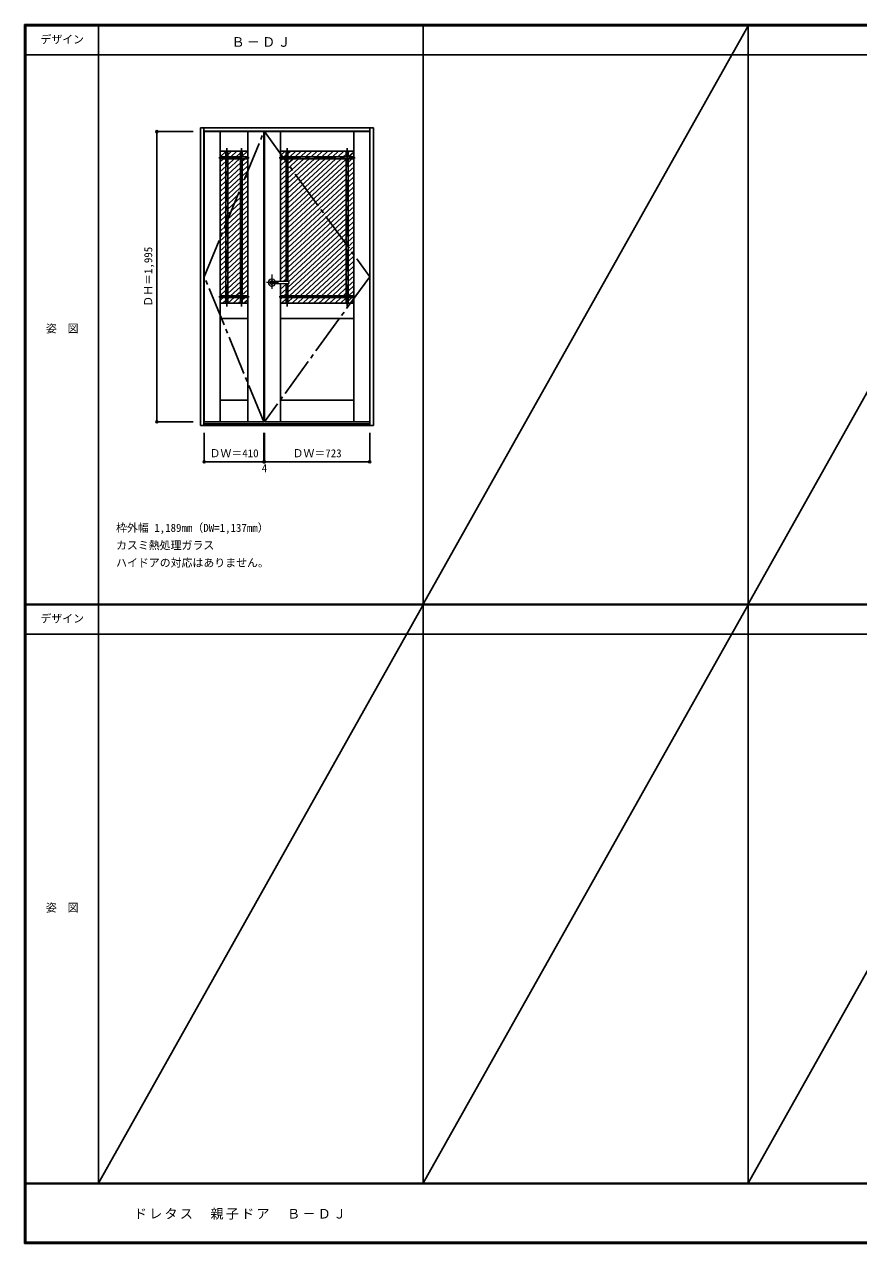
# Model space of a CAD drawing. Units: millimetres, scale not verified. Extents: x -6000 to 5700, y -4307 to 4175.
# Drawn here: x -6000 to -267, y -4205 to 4175 of the extents above; entities that cross this region are included whole.
import ezdxf
from ezdxf.enums import TextEntityAlignment as Align

# ---------------------------------------------------------------- set-up
doc = ezdxf.new("R2010")
doc.units = ezdxf.units.MM
doc.header["$LTSCALE"] = 30
doc.header["$PDMODE"] = 32
doc.header["$PDSIZE"] = 15
doc.linetypes.add('CHAIN1', pattern=[8, 5, -1, 1, -1])
doc.linetypes.add('CHAIN2', pattern=[12, 9, -1, 1, -1])
for name, color, linetype in [('0-2_扉', 7, 'Continuous'), ('0-4_枠', 3, 'Continuous'), ('0-7', 7, 'CHAIN2'), ('0-A_文字', 7, 'Continuous'), ('0-B_寸法', 7, 'Continuous'), ('0-C_ハッチ', 4, 'Continuous'), ('F-1_枠', 6, 'Continuous'), ('F-A_文字', 7, 'Continuous')]:
    doc.layers.add(name, color=color, linetype=linetype)
doc.layers.add('0-5_レバー', color=7, linetype='Continuous', lineweight=18)
doc.styles.add('ＭＳ ゴシック', font='')
doc.styles.get('ＭＳ ゴシック').set_extended_font_data('MS Gothic')

msp = doc.modelspace()

# ---------------------------------------------------------------- linework, layer by layer
at = {"layer": '0-2_扉'}
for p, q in [((-4764, 1443), (-4764, 3438)), ((-4354, 3438), (-4764, 3438)), ((-4654, 1443), (-4654, 3438)), ((-4464, 1443), (-4464, 3438)), ((-4354, 1443), (-4354, 3438)), ((-4350, 1443), (-4350, 3438)), ((-4350, 3438), (-3627, 3438)), ((-4240, 2407.5), (-4240, 3438)), ((-3737, 1443), (-3737, 3438)), ((-3627, 1443), (-3627, 3438)), ((-4464, 3303), (-4654, 3303)), ((-4615.25, 3303), (-4615.25, 3264.25)), ((-4602.75, 3303), (-4602.75, 3264.25)), ((-4515.25, 3303), (-4515.25, 3264.25)), ((-4502.75, 3303), (-4502.75, 3264.25)), ((-4240, 3303), (-3737, 3303)), ((-4201.25, 3303), (-4201.25, 3264.25)), ((-4188.75, 3303), (-4188.75, 3264.25)), ((-3788.25, 3303), (-3788.25, 3264.25)), ((-3775.75, 3303), (-3775.75, 3264.25)), ((-4654, 3264.25), (-4464, 3264.25)), ((-4654, 3251.75), (-4464, 3251.75)), ((-4615.25, 3251.75), (-4615.25, 2309.25)), ((-4602.75, 3251.75), (-4602.75, 2309.25)), ((-4515.25, 3251.75), (-4515.25, 2309.25)), ((-4502.75, 3251.75), (-4502.75, 2309.25)), ((-4240, 3264.25), (-3737, 3264.25)), ((-4240, 3251.75), (-3737, 3251.75)), ((-4201.25, 3251.75), (-4201.25, 2407.5)), ((-4188.75, 3251.75), (-4188.75, 2407.5)), ((-3788.25, 3251.75), (-3788.25, 2309.25)), ((-3775.75, 3251.75), (-3775.75, 2309.25)), ((-4240, 1443), (-4240, 2393.5)), ((-4201.25, 2393.5), (-4201.25, 2309.25)), ((-4188.75, 2393.5), (-4188.75, 2309.25)), ((-4654, 2309.25), (-4464, 2309.25)), ((-4654, 2296.75), (-4464, 2296.75)), ((-4615.25, 2296.75), (-4615.25, 2258)), ((-4602.75, 2296.75), (-4602.75, 2258)), ((-4515.25, 2296.75), (-4515.25, 2258)), ((-4502.75, 2296.75), (-4502.75, 2258)), ((-4240, 2309.25), (-3737, 2309.25)), ((-4240, 2296.75), (-3737, 2296.75)), ((-4201.25, 2296.75), (-4201.25, 2258)), ((-4188.75, 2296.75), (-4188.75, 2258)), ((-3788.25, 2296.75), (-3788.25, 2258)), ((-3775.75, 2296.75), (-3775.75, 2258)), ((-4654, 2258), (-4464, 2258)), ((-4240, 2258), (-3737, 2258)), ((-4464, 2153), (-4654, 2153)), ((-4240, 2153), (-3737, 2153)), ((-4464, 1593), (-4654, 1593)), ((-4240, 1593), (-3737, 1593)), ((-4354, 1443), (-4764, 1443)), ((-4350, 1443), (-3627, 1443))]:
    msp.add_line(p, q, dxfattribs=at)
at = {"layer": '0-2_扉', "linetype": 'CHAIN1'}
for p, q in [((-4609, 2236.93), (-4609, 3323.57)), ((-4509, 2236.93), (-4509, 3323.57)), ((-4195, 2407.5), (-4195, 3323.57)), ((-3782, 2236.93), (-3782, 3323.57)), ((-4664.19, 3258), (-4452.02, 3258)), ((-4250.19, 3258), (-3726.72, 3258)), ((-4195, 2236.93), (-4195, 2393.5)), ((-4664.19, 2303), (-4452.02, 2303)), ((-4250.19, 2303), (-3726.72, 2303))]:
    msp.add_line(p, q, dxfattribs=at)
at = {"layer": '0-4_枠'}
for p, q in [((-4790, 3465), (-4790, 1418)), ((-4790, 3465), (-3601, 3465)), ((-4766, 1418), (-4766, 3465)), ((-4766, 3441), (-3625, 3441)), ((-3625, 1418), (-3625, 3465)), ((-3601, 3465), (-3601, 1418)), ((-4766, 1430), (-3625, 1430)), ((-4790, 1418), (-3601, 1418))]:
    msp.add_line(p, q, dxfattribs=at)
at = {"layer": '0-5_レバー', "color": 4, "linetype": 'CHAIN1'}
for p, q in [((-4299.5, 2456.96), (-4299.5, 2357.11)), ((-4252.7, 2400.5), (-4335.72, 2400.5))]:
    msp.add_line(p, q, dxfattribs=at)
at = {"layer": '0-5_レバー'}
for q in [(-4182.5, 2405.99), (-4182.5, 2395)]:
    msp.add_line((-4182.5, 2400.5), q, dxfattribs=at)
for points in [[(-4289.54, 2407.49), (-4290.31, 2408.28), (-4292.28, 2409.65), (-4294.53, 2410.66), (-4296.96, 2411.29), (-4299.5, 2411.5), (-4302.04, 2411.29), (-4304.47, 2410.66), (-4306.72, 2409.65), (-4308.69, 2408.28), (-4310.31, 2406.61), (-4311.51, 2404.71), (-4312.25, 2402.65), (-4312.5, 2400.5), (-4312.25, 2398.35), (-4311.51, 2396.29), (-4310.31, 2394.39), (-4308.69, 2392.72), (-4306.72, 2391.35), (-4304.47, 2390.34), (-4302.04, 2389.71), (-4299.5, 2389.5), (-4296.96, 2389.71), (-4294.53, 2390.34), (-4292.28, 2391.35), (-4290.31, 2392.72), (-4289.54, 2393.51)], [(-4184, 2407.5), (-4193.73, 2407.5), (-4203.91, 2407.5), (-4213.51, 2407.5), (-4222.5, 2407.5), (-4230.91, 2407.5), (-4238.72, 2407.5), (-4245.54, 2407.5), (-4251.84, 2407.5), (-4257.61, 2407.5), (-4262.85, 2407.5), (-4267.64, 2407.5), (-4272.3, 2407.5), (-4276.5, 2407.5), (-4280.25, 2407.5), (-4282.25, 2407.5), (-4284.1, 2407.5), (-4286.11, 2407.49), (-4288.52, 2407.49), (-4290.01, 2407.49), (-4291.55, 2407.49), (-4293.07, 2407.49), (-4294.17, 2407.49), (-4294.63, 2407.49), (-4294.63, 2407.48)], [(-4294.48, 2393.51), (-4294.35, 2393.51), (-4293.91, 2393.51), (-4293.19, 2393.51), (-4292.17, 2393.51), (-4290.91, 2393.51), (-4289.56, 2393.51), (-4286.7, 2393.51), (-4283.72, 2393.5), (-4280.7, 2393.5), (-4277.66, 2393.5), (-4274.59, 2393.5), (-4271.51, 2393.5), (-4267.51, 2393.5), (-4263.1, 2393.5), (-4258.13, 2393.5), (-4252.6, 2393.5), (-4246.51, 2393.5), (-4239.86, 2393.5), (-4232.65, 2393.5), (-4224.06, 2393.5), (-4214.8, 2393.5), (-4204.86, 2393.5), (-4194.25, 2393.5), (-4184, 2393.5)], [(-4184, 2407.5), (-4193.08, 2407.5), (-4193.48, 2407.5)]]:
    msp.add_lwpolyline(points, dxfattribs=at)
for centre, radius, start, end in [((-4299.5, 2400.5), 24.55, 16.59952, 343.36736), ((-4184, 2406), 1.5, 0.00847, 89.9163), ((-4184, 2406), 1.5, 360, 90.17419), ((-4184, 2395), 1.5, 270.16419, 0), ((-4184, 2395), 1.5, 269.91059, 359.99153)]:
    msp.add_arc(centre, radius, start, end, dxfattribs=at)
at = {"layer": '0-7'}
for points in [[(-4354, 1443), (-4764, 2440.5), (-4354, 3438)], [(-4350, 3438), (-3627, 2440.5), (-4350, 1443)]]:
    msp.add_lwpolyline(points, dxfattribs=at)
at = {"layer": '0-B_寸法', "color": 4}
for p, q in [((-5090, 3438), (-5090, 1443)), ((-5090, 3438), (-4840, 3438)), ((-5090, 1443), (-4840, 1443)), ((-4764, 1168), (-4764, 1368)), ((-4354, 1168), (-4354, 1368)), ((-3627, 1168), (-3627, 1368)), ((-4350, 1168), (-3627, 1168))]:
    msp.add_line(p, q, dxfattribs=at)
msp.add_lwpolyline([(-4764, 1168), (-4354, 1168), (-4350, 1168), (-4350, 1368)], dxfattribs=at)
at = {"layer": '0-B_寸法'}
for p in [(-5090, 3438), (-5090, 1443), (-4764, 1168), (-4354, 1168), (-4350, 1168), (-3627, 1168)]:
    msp.add_point(p, dxfattribs=at)
at = {"layer": '0-C_ハッチ'}
for p, q in [((-4615.25, 3301.3), (-4654, 3265.42)), ((-4576.62, 3303), (-4602.75, 3278.81)), ((-4539.82, 3303), (-4581.67, 3264.25)), ((-4515.25, 3291.68), (-4544.88, 3264.25)), ((-4466.23, 3303), (-4502.75, 3269.19)), ((-4464, 3270.99), (-4471.28, 3264.25)), ((-4208.65, 3303), (-4240, 3273.97)), ((-4201.25, 3275.78), (-4213.71, 3264.25)), ((-4171.86, 3303), (-4188.75, 3287.36)), ((-4135.06, 3303), (-4176.91, 3264.25)), ((-4098.26, 3303), (-4140.11, 3264.25)), ((-4061.47, 3303), (-4103.32, 3264.25)), ((-4024.67, 3303), (-4066.52, 3264.25)), ((-3987.87, 3303), (-4029.72, 3264.25)), ((-3951.08, 3303), (-3992.93, 3264.25)), ((-3914.28, 3303), (-3956.13, 3264.25)), ((-3877.48, 3303), (-3919.33, 3264.25)), ((-3840.68, 3303), (-3882.53, 3264.25)), ((-3803.89, 3303), (-3845.74, 3264.25)), ((-3788.25, 3283.41), (-3808.94, 3264.25)), ((-3767.09, 3303), (-3775.75, 3294.98)), ((-3737, 3296.79), (-3772.14, 3264.25)), ((-4631.97, 3251.75), (-4654, 3231.35)), ((-4615.25, 3233.16), (-4654, 3197.28)), ((-4615.25, 3199.09), (-4654, 3163.21)), ((-4615.25, 3267.23), (-4618.47, 3264.25)), ((-4595.17, 3251.75), (-4602.75, 3244.73)), ((-4558.38, 3251.75), (-4602.75, 3210.66)), ((-4521.58, 3251.75), (-4602.75, 3176.59)), ((-4515.25, 3223.54), (-4602.75, 3142.52)), ((-4515.25, 3189.47), (-4602.75, 3108.45)), ((-4484.78, 3251.75), (-4502.75, 3235.11)), ((-4464, 3236.92), (-4502.75, 3201.04)), ((-4464, 3202.85), (-4502.75, 3166.97)), ((-4227.21, 3251.75), (-4240, 3239.9)), ((-4201.25, 3241.71), (-4240, 3205.83)), ((-4201.25, 3207.64), (-4240, 3171.76)), ((-4153.61, 3251.75), (-4188.75, 3219.22)), ((-4080.02, 3251.75), (-4188.75, 3151.07)), ((-4116.82, 3251.75), (-4188.75, 3185.14)), ((-4043.22, 3251.75), (-4188.75, 3117)), ((-4006.43, 3251.75), (-4188.75, 3082.93)), ((-3969.63, 3251.75), (-4188.75, 3048.86)), ((-3932.83, 3251.75), (-4188.75, 3014.79)), ((-3896.03, 3251.75), (-4188.75, 2980.72)), ((-3859.24, 3251.75), (-4188.75, 2946.65)), ((-3822.44, 3251.75), (-4188.75, 2912.58)), ((-3788.25, 3249.34), (-4188.75, 2878.5)), ((-3788.25, 3215.27), (-4188.75, 2844.43)), ((-3748.85, 3251.75), (-3775.75, 3226.84)), ((-3737, 3228.65), (-3775.75, 3192.77)), ((-3737, 3194.58), (-3775.75, 3158.7)), ((-4615.25, 3165.02), (-4654, 3129.14)), ((-4615.25, 3130.95), (-4654, 3095.07)), ((-4515.25, 3155.4), (-4602.75, 3074.38)), ((-4515.25, 3121.33), (-4602.75, 3040.31)), ((-4464, 3168.78), (-4502.75, 3132.9)), ((-4464, 3134.71), (-4502.75, 3098.83)), ((-4464, 3100.64), (-4502.75, 3064.76)), ((-4201.25, 3173.57), (-4240, 3137.69)), ((-4201.25, 3139.5), (-4240, 3103.62)), ((-4201.25, 3105.43), (-4240, 3069.55)), ((-3788.25, 3181.2), (-4188.75, 2810.36)), ((-3788.25, 3147.12), (-4188.75, 2776.29)), ((-3788.25, 3113.05), (-4188.75, 2742.22)), ((-3737, 3160.51), (-3775.75, 3124.63)), ((-3737, 3126.44), (-3775.75, 3090.56)), ((-4615.25, 3096.88), (-4654, 3061)), ((-4615.25, 3062.81), (-4654, 3026.93)), ((-4615.25, 3028.73), (-4654, 2992.85)), ((-4515.25, 3087.26), (-4602.75, 3006.24)), ((-4515.25, 3053.18), (-4602.75, 2972.17)), ((-4515.25, 3019.11), (-4602.75, 2938.09)), ((-4464, 3066.57), (-4502.75, 3030.69)), ((-4464, 3032.5), (-4502.75, 2996.62)), ((-4201.25, 3071.36), (-4240, 3035.48)), ((-4201.25, 3037.29), (-4240, 3001.41)), ((-3788.25, 3078.98), (-4188.75, 2708.15)), ((-3788.25, 3044.91), (-4188.75, 2674.08)), ((-3737, 3092.37), (-3775.75, 3056.49)), ((-3737, 3058.29), (-3775.75, 3022.41)), ((-3737, 3024.22), (-3775.75, 2988.34)), ((-4615.25, 2994.66), (-4654, 2958.78)), ((-4615.25, 2960.59), (-4654, 2924.71)), ((-4515.25, 2985.04), (-4602.75, 2904.02)), ((-4515.25, 2950.97), (-4602.75, 2869.95)), ((-4464, 2998.43), (-4502.75, 2962.55)), ((-4464, 2964.35), (-4502.75, 2928.47)), ((-4201.25, 3003.21), (-4240, 2967.34)), ((-4201.25, 2969.14), (-4240, 2933.26)), ((-4201.25, 2935.07), (-4240, 2899.19)), ((-3788.25, 3010.84), (-4188.75, 2640.01)), ((-3788.25, 2976.77), (-4188.75, 2605.94)), ((-3788.25, 2942.7), (-4188.75, 2571.87)), ((-3737, 2990.15), (-3775.75, 2954.27)), ((-3737, 2956.08), (-3775.75, 2920.2)), ((-4615.25, 2926.52), (-4654, 2890.64)), ((-4615.25, 2892.45), (-4654, 2856.57)), ((-4615.25, 2858.38), (-4654, 2822.5)), ((-4515.25, 2916.9), (-4602.75, 2835.88)), ((-4515.25, 2882.83), (-4602.75, 2801.81)), ((-4464, 2930.28), (-4502.75, 2894.4)), ((-4464, 2896.21), (-4502.75, 2860.33)), ((-4464, 2862.14), (-4502.75, 2826.26)), ((-4201.25, 2901), (-4240, 2865.12)), ((-4201.25, 2866.93), (-4240, 2831.05)), ((-3788.25, 2908.63), (-4188.75, 2537.79)), ((-3788.25, 2874.56), (-4188.75, 2503.72)), ((-3737, 2922.01), (-3775.75, 2886.13)), ((-3737, 2887.94), (-3775.75, 2852.06)), ((-3737, 2853.87), (-3775.75, 2817.99)), ((-4615.25, 2824.31), (-4654, 2788.43)), ((-4615.25, 2790.24), (-4654, 2754.36)), ((-4515.25, 2848.76), (-4602.75, 2767.74)), ((-4515.25, 2814.69), (-4602.75, 2733.67)), ((-4515.25, 2780.62), (-4602.75, 2699.6)), ((-4464, 2828.07), (-4502.75, 2792.19)), ((-4464, 2794), (-4502.75, 2758.12)), ((-4201.25, 2832.86), (-4240, 2796.98)), ((-4201.25, 2798.79), (-4240, 2762.91)), ((-3788.25, 2840.49), (-4188.75, 2469.65)), ((-3788.25, 2806.41), (-4188.75, 2435.58)), ((-3788.25, 2772.34), (-4182.85, 2406.97)), ((-3737, 2819.8), (-3775.75, 2783.92)), ((-3737, 2785.73), (-3775.75, 2749.85)), ((-4615.25, 2756.17), (-4654, 2720.29)), ((-4615.25, 2722.09), (-4654, 2686.21)), ((-4615.25, 2688.02), (-4654, 2652.14)), ((-4515.25, 2746.55), (-4602.75, 2665.53)), ((-4515.25, 2712.47), (-4602.75, 2631.46)), ((-4464, 2759.93), (-4502.75, 2724.05)), ((-4464, 2725.86), (-4502.75, 2689.98)), ((-4464, 2691.79), (-4502.75, 2655.91)), ((-4201.25, 2764.72), (-4240, 2728.84)), ((-4201.25, 2730.65), (-4240, 2694.77)), ((-4201.25, 2696.58), (-4240, 2660.7)), ((-3788.25, 2738.27), (-4188.75, 2367.44)), ((-3788.25, 2704.2), (-4188.75, 2333.37)), ((-3737, 2751.65), (-3775.75, 2715.78)), ((-3737, 2717.58), (-3775.75, 2681.7)), ((-3737, 2683.51), (-3775.75, 2647.63)), ((-4615.25, 2653.95), (-4654, 2618.07)), ((-4615.25, 2619.88), (-4654, 2584)), ((-4515.25, 2678.4), (-4602.75, 2597.38)), ((-4515.25, 2644.33), (-4602.75, 2563.31)), ((-4515.25, 2610.26), (-4602.75, 2529.24)), ((-4464, 2657.71), (-4502.75, 2621.83)), ((-4464, 2623.64), (-4502.75, 2587.76)), ((-4201.25, 2662.5), (-4240, 2626.62)), ((-4201.25, 2628.43), (-4240, 2592.55)), ((-3788.25, 2670.13), (-4178, 2309.25)), ((-3788.25, 2636.06), (-4141.2, 2309.25)), ((-3788.25, 2601.99), (-4104.41, 2309.25)), ((-3737, 2649.44), (-3775.75, 2613.56)), ((-3737, 2615.37), (-3775.75, 2579.49)), ((-4615.25, 2585.81), (-4654, 2549.93)), ((-4615.25, 2551.74), (-4654, 2515.86)), ((-4615.25, 2517.67), (-4654, 2481.79)), ((-4515.25, 2576.19), (-4602.75, 2495.17)), ((-4515.25, 2542.12), (-4602.75, 2461.1)), ((-4464, 2589.57), (-4502.75, 2553.69)), ((-4464, 2555.5), (-4502.75, 2519.62)), ((-4464, 2521.43), (-4502.75, 2485.55)), ((-4201.25, 2594.36), (-4240, 2558.48)), ((-4201.25, 2560.29), (-4240, 2524.41)), ((-4201.25, 2526.22), (-4240, 2490.34)), ((-3788.25, 2567.92), (-4067.61, 2309.25)), ((-3788.25, 2533.85), (-4030.81, 2309.25)), ((-3737, 2581.3), (-3775.75, 2545.42)), ((-3737, 2547.23), (-3775.75, 2511.35)), ((-4615.25, 2483.6), (-4654, 2447.72)), ((-4615.25, 2449.53), (-4654, 2413.65)), ((-4515.25, 2508.05), (-4602.75, 2427.03)), ((-4515.25, 2473.98), (-4602.75, 2392.96)), ((-4515.25, 2439.91), (-4602.75, 2358.89)), ((-4464, 2487.36), (-4502.75, 2451.48)), ((-4464, 2453.29), (-4502.75, 2417.41)), ((-4201.25, 2492.15), (-4240, 2456.27)), ((-4201.25, 2458.08), (-4240, 2422.2)), ((-3788.25, 2499.77), (-3994.02, 2309.25)), ((-3788.25, 2465.7), (-3957.22, 2309.25)), ((-3788.25, 2431.63), (-3920.42, 2309.25)), ((-3737, 2513.16), (-3775.75, 2477.28)), ((-3737, 2479.09), (-3775.75, 2443.21)), ((-3737, 2445.02), (-3775.75, 2409.14)), ((-4615.25, 2415.46), (-4654, 2379.58)), ((-4615.25, 2381.38), (-4654, 2345.5)), ((-4615.25, 2347.31), (-4654, 2311.43)), ((-4515.25, 2405.83), (-4602.75, 2324.82)), ((-4515.25, 2371.76), (-4582.76, 2309.25)), ((-4464, 2419.22), (-4502.75, 2383.34)), ((-4464, 2385.15), (-4502.75, 2349.27)), ((-4464, 2351.08), (-4502.75, 2315.2)), ((-4234.2, 2393.5), (-4240, 2388.13)), ((-4201.25, 2389.94), (-4240, 2354.06)), ((-4201.25, 2355.86), (-4240, 2319.99)), ((-4201.25, 2424.01), (-4219.08, 2407.5)), ((-3788.25, 2397.56), (-3883.63, 2309.25)), ((-3788.25, 2363.49), (-3846.83, 2309.25)), ((-3737, 2410.94), (-3775.75, 2375.06)), ((-3737, 2376.87), (-3775.75, 2340.99)), ((-4633.06, 2296.75), (-4654, 2277.36)), ((-4615.25, 2279.17), (-4638.11, 2258)), ((-4615.25, 2313.24), (-4619.56, 2309.25)), ((-4596.26, 2296.75), (-4602.75, 2290.74)), ((-4559.47, 2296.75), (-4601.32, 2258)), ((-4522.67, 2296.75), (-4564.52, 2258)), ((-4515.25, 2337.69), (-4545.97, 2309.25)), ((-4515.25, 2269.55), (-4527.72, 2258)), ((-4509, 2309.41), (-4509.17, 2309.25)), ((-4485.87, 2296.75), (-4502.75, 2281.12)), ((-4464, 2282.93), (-4490.93, 2258)), ((-4464, 2317), (-4472.37, 2309.25)), ((-4228.3, 2296.75), (-4240, 2285.91)), ((-4201.25, 2287.72), (-4233.35, 2258)), ((-4201.25, 2321.79), (-4214.8, 2309.25)), ((-4154.7, 2296.75), (-4188.75, 2265.23)), ((-4117.91, 2296.75), (-4159.76, 2258)), ((-4081.11, 2296.75), (-4122.96, 2258)), ((-4044.31, 2296.75), (-4086.16, 2258)), ((-4007.52, 2296.75), (-4049.37, 2258)), ((-3970.72, 2296.75), (-4012.57, 2258)), ((-3933.92, 2296.75), (-3975.77, 2258)), ((-3897.13, 2296.75), (-3938.98, 2258)), ((-3860.33, 2296.75), (-3902.18, 2258)), ((-3823.53, 2296.75), (-3865.38, 2258)), ((-3788.25, 2295.35), (-3828.59, 2258)), ((-3788.25, 2329.42), (-3810.03, 2309.25)), ((-3749.94, 2296.75), (-3775.75, 2272.85)), ((-3737, 2342.8), (-3773.24, 2309.25)), ((-3737, 2274.66), (-3754.99, 2258)), ((-3788.25, 2261.28), (-3791.79, 2258))]:
    msp.add_line(p, q, dxfattribs=at)
at = {"layer": 'F-1_枠'}
for p, q in [((-6000, 4175), (5700, 4175)), ((-6000, 4175), (-6000, -4205)), ((-6000, 4170), (5700, 4170)), ((-6000, 4165), (5700, 4165)), ((-5995, 4175), (-5995, -4205)), ((-5990, 4175), (-5990, -4205)), ((-5490, 4175), (-5490, -3790)), ((-3258.4, 4175), (-3258.4, -3790)), ((-1026.8, 4175), (-1026.8, -3790)), ((-6000, 3965), (5700, 3965)), ((-6000, 190.5), (5700, 190.5)), ((-6000, 187.5), (5700, 187.5)), ((-6000, 184.5), (5700, 184.5)), ((-6000, -15.5), (5700, -15.5)), ((5700, -3790), (-6000, -3790)), ((5700, -3795), (-6000, -3795)), ((5700, -4195), (-6000, -4195)), ((5700, -4200), (-6000, -4200)), ((5700, -4205), (-6000, -4205))]:
    msp.add_line(p, q, dxfattribs=at)
at = {"layer": 'F-A_文字'}
for p, q in [((-1026.8, 4165), (-3258.4, 190.5)), ((1204.8, 4165), (-1026.8, 190.5)), ((-3258.4, 184.5), (-5490, -3790)), ((-1026.8, 184.5), (-3258.4, -3790)), ((1204.8, 184.5), (-1026.8, -3790))]:
    msp.add_line(p, q, dxfattribs=at)

# ---------------------------------------------------------------- texts
at = {"layer": '0-A_文字', "style": 'ＭＳ ゴシック'}
for s, p in [('枠外幅 1,189mm（DW=1,137mm）', (-5370, 670.5)), ('カスミ熱処理ガラス', (-5370, 550.5)), ('ハイドアの対応はありません。', (-5370, 430.5))]:
    msp.add_text(s, height=54.99, dxfattribs=at).set_placement(p, align=Align.BOTTOM_LEFT)
at = {"layer": '0-A_文字', "insert": (-4576.7, 4020), "char_height": 65.98, "attachment_point": 7, "style": 'ＭＳ ゴシック'}
msp.add_mtext('\\T1.17;Ｂ－ＤＪ', dxfattribs=at)
at = {"layer": '0-B_寸法', "style": 'ＭＳ ゴシック'}
msp.add_text('ＤＨ＝1,995', height=54.99, rotation=90, dxfattribs=at).set_placement((-5105, 2234.25), align=Align.BOTTOM_LEFT)
for s, p in [('ＤＷ＝410', (-4727.75, 1183)), ('ＤＷ＝723', (-4157.25, 1183)), ('4', (-4368.75, 1080.61))]:
    msp.add_text(s, height=54.99, dxfattribs=at).set_placement(p, align=Align.BOTTOM_LEFT)
at = {"layer": 'F-A_文字', "style": 'ＭＳ ゴシック'}
for s, p in [('デザイン', (-5890, 4027.5)), ('姿\u3000図', (-5852.5, 2040.25)), ('デザイン', (-5890, 47)), ('姿\u3000図', (-5852.5, -1940.25))]:
    msp.add_text(s, height=54.99, dxfattribs=at).set_placement(p, align=Align.BOTTOM_LEFT)
at = {"layer": 'F-A_文字', "insert": (-5247.55, -4040), "char_height": 65.98, "attachment_point": 7, "style": 'ＭＳ ゴシック'}
msp.add_mtext('\\T1.17;ドレタス\u3000親子ドア\u3000Ｂ－ＤＪ', dxfattribs=at)

doc.saveas('drawing.dxf')
